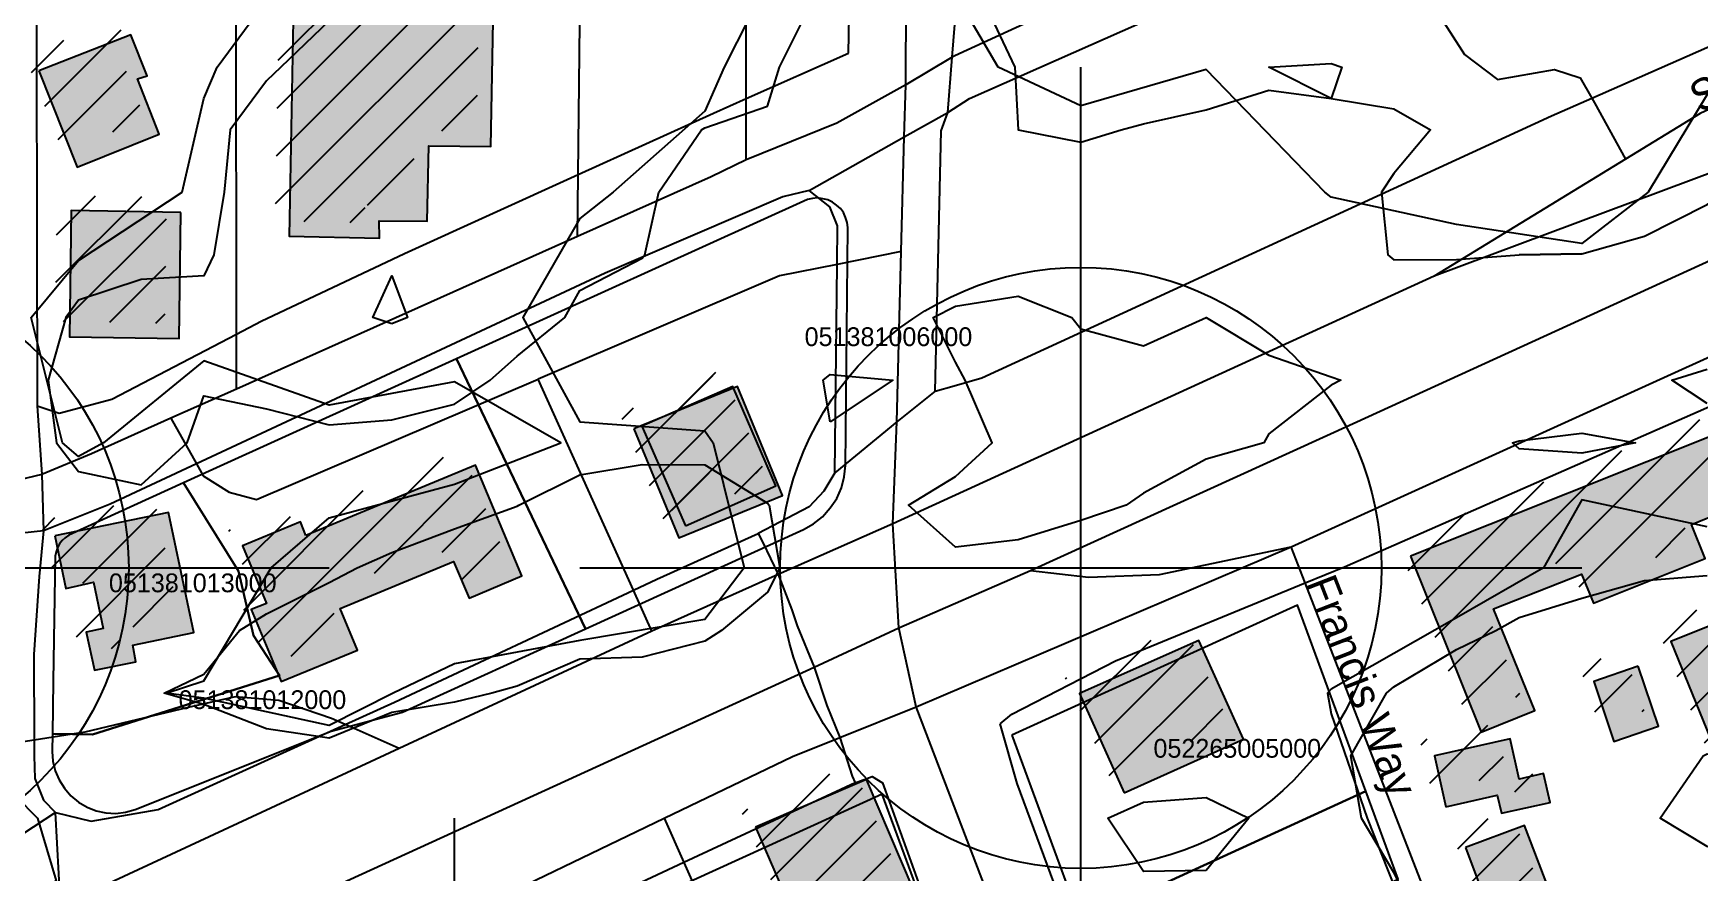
# Model space of a CAD drawing. Extents: x 6576311 to 6728256, y 2029764 to 2237541.
# Drawn here: x 6670120 to 6670918, y 2177519 to 2177921 of the extents above; entities that cross this region are included whole.
import ezdxf

# ---------------------------------------------------------------- set-up
doc = ezdxf.new("R2010")
doc.units = 21
for name, color, linetype in [('ADJOINING_LABELS', 230, 'Continuous'), ('ADJOINING_PARCELS', 241, 'Continuous'), ('BUILDINGS', 9, 'Continuous'), ('CENTER', 1, 'Continuous'), ('CL_LOCAL', 4, 'Continuous'), ('CL_MAJOR', 2, 'Continuous'), ('CL_TRAIL', 6, 'Continuous'), ('CONTOUR_1FT', 251, 'Continuous'), ('CONTOUR_INDEX', 150, 'Continuous'), ('ROAD_LABELS', 3, 'Continuous')]:
    doc.layers.add(name, color=color, linetype=linetype)

msp = doc.modelspace()

# ---------------------------------------------------------------- hatches: boundary and pattern name
at = {"layer": 'BUILDINGS_HATCH'}
for points in [[(6670340.78, 2177979.08), (6670290.29, 2177979.96), (6670290.04, 2177970.85), (6670275.01, 2177971.15), (6670274.52, 2177953.67), (6670244.45, 2177953.9), (6670242.16, 2177824.24), (6670285.28, 2177823.33), (6670285.24, 2177831.7), (6670308.22, 2177831.44), (6670308.91, 2177867.49), (6670338.7, 2177867.26)], [(6670122.14, 2177903.49), (6670140.49, 2177857.32), (6670179.85, 2177873.14), (6670169.52, 2177899.69), (6670174.05, 2177901.16), (6670166.31, 2177920.8)], [(6670190.21, 2177835.67), (6670137.74, 2177836.54), (6670136.86, 2177776.08), (6670189.33, 2177775.21)], [(6670407.22, 2177731.95), (6670428.74, 2177679.71), (6670478.37, 2177699.98), (6670456.85, 2177752.27)], [(6670431.92, 2177685.55), (6670475.23, 2177704.67), (6670454.61, 2177752.29), (6670411.02, 2177733.17)], [(6670779.13, 2177670.99), (6670812.96, 2177586.64), (6670838.72, 2177596.94), (6670818.95, 2177645.66), (6670861.14, 2177662.23), (6670866.87, 2177648.42), (6670920.38, 2177669.77), (6670913.79, 2177686.13), (6670943.52, 2177698.27), (6670930.33, 2177731.36)], [(6670250.14, 2177680.77), (6670247.56, 2177687.32), (6670219.81, 2177675.91), (6670231.28, 2177648.28), (6670223.91, 2177645.34), (6670238.24, 2177610.8), (6670274.76, 2177625.88), (6670266.46, 2177645.88), (6670320.82, 2177668.32), (6670328.26, 2177650.87), (6670353.46, 2177661.54), (6670331.4, 2177714.62)], [(6670129.89, 2177680.63), (6670135.1, 2177655.52), (6670148.42, 2177658.49), (6670153.05, 2177636.3), (6670144.83, 2177634.44), (6670148.88, 2177616.25), (6670168.71, 2177620.34), (6670167.26, 2177628.34), (6670196.45, 2177634.29), (6670184.3, 2177691.79)], [(6670959.1, 2177568.68), (6670953.94, 2177581.41), (6670988.48, 2177595.39), (6670974.72, 2177629.93), (6670936.78, 2177614.48), (6670926.47, 2177639.2), (6670903.82, 2177630), (6670933.05, 2177558.37)], [(6670642.06, 2177557.51), (6670699.24, 2177583.24), (6670677.77, 2177630.5), (6670620.58, 2177605.13)], [(6670888.27, 2177618.28), (6670867.03, 2177610.9), (6670876.51, 2177582.17), (6670898.03, 2177589.55)], [(6670796.09, 2177550.87), (6670820.74, 2177556.44), (6670822.77, 2177547.71), (6670846, 2177552.91), (6670842.82, 2177566.73), (6670831.2, 2177564.13), (6670826.87, 2177583.42), (6670790.6, 2177575.25)], [(6670465.43, 2177541.1), (6670488.06, 2177488.75), (6670541, 2177511.55), (6670518.66, 2177563.9)], [(6670805.53, 2177531.25), (6670819.3, 2177494.52), (6670847.9, 2177505.2), (6670833.85, 2177541.93)]]:
    msp.add_hatch(color=251, dxfattribs=at).paths.add_polyline_path(points)
at = {"layer": 'BUILDINGS_SHADOW'}
h = msp.add_hatch(dxfattribs=at)
h.set_pattern_fill('ANSI31', scale=5)
h.paths.add_polyline_path([(6670334.03, 2177986.45), (6670283.54, 2177987.33), (6670283.29, 2177978.23), (6670268.26, 2177978.53), (6670267.77, 2177961.04), (6670237.7, 2177961.28), (6670235.41, 2177831.62), (6670278.53, 2177830.71), (6670278.49, 2177839.08), (6670301.47, 2177838.81), (6670302.17, 2177874.87), (6670331.95, 2177874.63)])
h = msp.add_hatch(dxfattribs=at)
h.set_pattern_fill('ANSI31', scale=5)
h.paths.add_polyline_path([(6670115.39, 2177910.87), (6670133.74, 2177864.69), (6670173.1, 2177880.52), (6670162.77, 2177907.06), (6670167.31, 2177908.54), (6670159.57, 2177928.18)])
h = msp.add_hatch(dxfattribs=at)
h.set_pattern_fill('ANSI31', scale=5)
h.paths.add_polyline_path([(6670183.46, 2177843.05), (6670130.99, 2177843.92), (6670130.11, 2177783.46), (6670182.58, 2177782.59)])
h = msp.add_hatch(dxfattribs=at)
h.set_pattern_fill('ANSI31', scale=5)
h.paths.add_polyline_path([(6670400.47, 2177739.33), (6670421.99, 2177687.09), (6670471.62, 2177707.36), (6670450.1, 2177759.64)])
h = msp.add_hatch(dxfattribs=at)
h.set_pattern_fill('ANSI31', scale=5)
h.paths.add_polyline_path([(6670425.17, 2177692.93), (6670468.49, 2177712.05), (6670447.86, 2177759.67), (6670404.27, 2177740.55)])
h = msp.add_hatch(dxfattribs=at)
h.set_pattern_fill('ANSI31', scale=5)
h.paths.add_polyline_path([(6670772.38, 2177678.37), (6670806.21, 2177594.02), (6670831.97, 2177604.32), (6670812.2, 2177653.04), (6670854.39, 2177669.61), (6670860.12, 2177655.79), (6670913.63, 2177677.15), (6670907.04, 2177693.51), (6670936.77, 2177705.65), (6670923.58, 2177738.74)])
h = msp.add_hatch(dxfattribs=at)
h.set_pattern_fill('ANSI31', scale=5)
h.paths.add_polyline_path([(6670243.39, 2177688.15), (6670240.81, 2177694.7), (6670213.07, 2177683.29), (6670224.53, 2177655.66), (6670217.17, 2177652.71), (6670231.49, 2177618.18), (6670268.02, 2177633.26), (6670259.71, 2177653.26), (6670314.07, 2177675.7), (6670321.51, 2177658.25), (6670346.71, 2177668.92), (6670324.65, 2177722)])
h = msp.add_hatch(dxfattribs=at)
h.set_pattern_fill('ANSI31', scale=5)
h.paths.add_polyline_path([(6670123.14, 2177688.01), (6670128.35, 2177662.9), (6670141.67, 2177665.87), (6670146.3, 2177643.68), (6670138.08, 2177641.82), (6670142.13, 2177623.63), (6670161.96, 2177627.72), (6670160.51, 2177635.72), (6670189.7, 2177641.67), (6670177.55, 2177699.17)])
h = msp.add_hatch(dxfattribs=at)
h.set_pattern_fill('ANSI31', scale=5)
h.paths.add_polyline_path([(6670952.35, 2177576.06), (6670947.19, 2177588.79), (6670981.73, 2177602.77), (6670967.97, 2177637.31), (6670930.03, 2177621.86), (6670919.72, 2177646.58), (6670897.07, 2177637.38), (6670926.3, 2177565.75)])
h = msp.add_hatch(dxfattribs=at)
h.set_pattern_fill('ANSI31', scale=5)
h.paths.add_polyline_path([(6670635.31, 2177564.89), (6670692.49, 2177590.62), (6670671.02, 2177637.88), (6670613.84, 2177612.51)])
h = msp.add_hatch(dxfattribs=at)
h.set_pattern_fill('ANSI31', scale=5)
h.paths.add_polyline_path([(6670881.52, 2177625.66), (6670860.28, 2177618.28), (6670869.76, 2177589.55), (6670891.28, 2177596.93)])
h = msp.add_hatch(dxfattribs=at)
h.set_pattern_fill('ANSI31', scale=5)
h.paths.add_polyline_path([(6670789.34, 2177558.25), (6670813.99, 2177563.82), (6670816.02, 2177555.09), (6670839.25, 2177560.29), (6670836.07, 2177574.11), (6670824.46, 2177571.51), (6670820.12, 2177590.8), (6670783.85, 2177582.63)])
h = msp.add_hatch(dxfattribs=at)
h.set_pattern_fill('ANSI31', scale=5)
h.paths.add_polyline_path([(6670458.68, 2177548.48), (6670481.31, 2177496.13), (6670534.25, 2177518.93), (6670511.91, 2177571.28)])
h = msp.add_hatch(dxfattribs=at)
h.set_pattern_fill('ANSI31', scale=5)
h.paths.add_polyline_path([(6670798.78, 2177538.63), (6670812.55, 2177501.9), (6670841.15, 2177512.58), (6670827.1, 2177549.31)])

# ---------------------------------------------------------------- linework, layer by layer
at = {"layer": 'ADJOINING_PARCELS'}
for points in [[(6670507.97, 2177708.99), (6670508.52, 2177714.46), (6670509.74, 2177828.46), (6670509.3, 2177830.83), (6670508.58, 2177833.19), (6670507.58, 2177835.55), (6670506.16, 2177837.55), (6670504.3, 2177839.18), (6670502.31, 2177840.63), (6670500.04, 2177841.71), (6670497.63, 2177842.25), (6670495.21, 2177842.6), (6670492.8, 2177842.41), (6670490.4, 2177841.86), (6670322.25, 2177765.57), (6670384.06, 2177636.18), (6670488.37, 2177683.78), (6670493.18, 2177686.35), (6670497.56, 2177689.83), (6670501.23, 2177694.03), (6670504.33, 2177698.6), (6670506.58, 2177703.71), (6670507.97, 2177708.99)], [(6670237.52, 2177613.71), (6670147.87, 2177585.47), (6670128.73, 2177585.75), (6670128.62, 2177577.37), (6670128.92, 2177572.64), (6670130.08, 2177568.09), (6670131.94, 2177563.73), (6670134.51, 2177559.74), (6670137.5, 2177556.11), (6670141.2, 2177553.03), (6670145.32, 2177550.68), (6670149.73, 2177548.87), (6670154.27, 2177547.98), (6670159.09, 2177547.64), (6670163.77, 2177548.2), (6670168.3, 2177549.5), (6670262.17, 2177587.04), (6670296.44, 2177596.11), (6670384.06, 2177636.18), (6670322.25, 2177765.57), (6670203.78, 2177711.72), (6670191.47, 2177706.02), (6670217.88, 2177663.7), (6670224.96, 2177632.96), (6670237.52, 2177613.71)], [(6670130.07, 2177670.98), (6670129.05, 2177611.07), (6670128.73, 2177585.75), (6670147.87, 2177585.47), (6670237.52, 2177613.71), (6670224.96, 2177632.96), (6670217.88, 2177663.7), (6670191.47, 2177706.02), (6670136.55, 2177681.02), (6670134.85, 2177679.74), (6670133.44, 2177678.46), (6670132.17, 2177676.82), (6670131.19, 2177674.99), (6670130.49, 2177672.99), (6670130.07, 2177670.98)], [(6670588.19, 2177585.14), (6670621.05, 2177495.68), (6670757.77, 2177558.36), (6670725.06, 2177647.45), (6670588.19, 2177585.14)], [(6670345.46, 2177474.49), (6670427.07, 2177255.58), (6670606.54, 2177338.47), (6670526.06, 2177556.83), (6670345.46, 2177474.49)], [(6670621.05, 2177495.68), (6670636.68, 2177453.32), (6670773.27, 2177516.18), (6670757.77, 2177558.36), (6670621.05, 2177495.68)]]:
    msp.add_lwpolyline(points, close=True, dxfattribs=at)
at = {"layer": 'BUILDINGS'}
for points in [[(6670340.78, 2177979.08), (6670290.29, 2177979.96), (6670290.04, 2177970.85), (6670275.01, 2177971.15), (6670274.52, 2177953.67), (6670244.45, 2177953.9), (6670242.16, 2177824.24), (6670285.28, 2177823.33), (6670285.24, 2177831.7), (6670308.22, 2177831.44), (6670308.91, 2177867.49), (6670338.7, 2177867.26), (6670340.78, 2177979.08)], [(6670122.14, 2177903.49), (6670140.49, 2177857.32), (6670179.85, 2177873.14), (6670169.52, 2177899.69), (6670174.05, 2177901.16), (6670166.31, 2177920.8), (6670122.14, 2177903.49)], [(6670190.21, 2177835.67), (6670137.74, 2177836.54), (6670136.86, 2177776.08), (6670189.33, 2177775.21), (6670190.21, 2177835.67)], [(6670407.22, 2177731.95), (6670428.74, 2177679.71), (6670478.37, 2177699.98), (6670456.85, 2177752.27), (6670407.22, 2177731.95)], [(6670431.92, 2177685.55), (6670475.23, 2177704.67), (6670454.61, 2177752.29), (6670411.02, 2177733.17), (6670431.92, 2177685.55)], [(6670779.13, 2177670.99), (6670812.96, 2177586.64), (6670838.72, 2177596.94), (6670818.95, 2177645.66), (6670861.14, 2177662.23), (6670866.87, 2177648.42), (6670920.38, 2177669.77), (6670913.79, 2177686.13), (6670943.52, 2177698.27), (6670930.33, 2177731.36), (6670779.13, 2177670.99)], [(6670250.14, 2177680.77), (6670247.56, 2177687.32), (6670219.81, 2177675.91), (6670231.28, 2177648.28), (6670223.91, 2177645.34), (6670238.24, 2177610.8), (6670274.76, 2177625.88), (6670266.46, 2177645.88), (6670320.82, 2177668.32), (6670328.26, 2177650.87), (6670353.46, 2177661.54), (6670331.4, 2177714.62), (6670250.14, 2177680.77)], [(6670129.89, 2177680.63), (6670135.1, 2177655.52), (6670148.42, 2177658.49), (6670153.05, 2177636.3), (6670144.83, 2177634.44), (6670148.88, 2177616.25), (6670168.71, 2177620.34), (6670167.26, 2177628.34), (6670196.45, 2177634.29), (6670184.3, 2177691.79), (6670129.89, 2177680.63)], [(6670959.1, 2177568.68), (6670953.94, 2177581.41), (6670988.48, 2177595.39), (6670974.72, 2177629.93), (6670936.78, 2177614.48), (6670926.47, 2177639.2), (6670903.82, 2177630), (6670933.05, 2177558.37), (6670959.1, 2177568.68)], [(6670642.06, 2177557.51), (6670699.24, 2177583.24), (6670677.77, 2177630.5), (6670620.58, 2177605.13), (6670642.06, 2177557.51)], [(6670888.27, 2177618.28), (6670867.03, 2177610.9), (6670876.51, 2177582.17), (6670898.03, 2177589.55), (6670888.27, 2177618.28)], [(6670796.09, 2177550.87), (6670820.74, 2177556.44), (6670822.77, 2177547.71), (6670846, 2177552.91), (6670842.82, 2177566.73), (6670831.2, 2177564.13), (6670826.87, 2177583.42), (6670790.6, 2177575.25), (6670796.09, 2177550.87)], [(6670465.43, 2177541.1), (6670488.06, 2177488.75), (6670541, 2177511.55), (6670518.66, 2177563.9), (6670465.43, 2177541.1)], [(6670805.53, 2177531.25), (6670819.3, 2177494.52), (6670847.9, 2177505.2), (6670833.85, 2177541.93), (6670805.53, 2177531.25)]]:
    msp.add_lwpolyline(points, close=True, dxfattribs=at)
at = {"layer": 'CENTER'}
msp.add_line((6670321.24, 2177185.31, 45.41), (6670321.24, 2177545.31, 45.41), dxfattribs=at)
at = {"layer": 'CL_LOCAL'}
for points in [[(6670537.39, 2177896.72), (6670538.05, 2178061.53), (6670538.35, 2178132.37), (6670539.59, 2178220.51), (6670541.75, 2178374.5), (6670543.28, 2178482.97), (6670543.56, 2178503.95), (6670545.31, 2178619.59), (6670546.91, 2178743.9), (6670547.24, 2178767.28), (6670548.3, 2178843.66), (6670549.62, 2178935.96), (6670550.29, 2178983.56), (6670550.66, 2179010.84), (6670550.4, 2179053.05), (6670548.86, 2179289.2)], [(6671018.67, 2178120.96), (6670988.35, 2178107.06), (6670984.36, 2178105.23), (6670751.8, 2177998.48), (6670560.87, 2177910.77), (6670559.71, 2177910.07), (6670537.39, 2177896.72)], [(6670460.96, 2177860.82), (6670460.98, 2177890.21), (6670461.15, 2178037.75), (6670512.56, 2178053.62), (6670538.05, 2178061.53)], [(6670380.26, 2177824.09), (6670380.59, 2177853.81), (6670382.27, 2178013.56)], [(6670751.8, 2177998.48), (6670762.97, 2177978.2), (6670767.97, 2177969.12), (6670805.06, 2177911.33), (6670820.88, 2177899.38), (6670848.11, 2177904.12), (6670860.5, 2177900.16), (6670866.04, 2177890.46), (6670867.35, 2177888.17), (6670882.16, 2177861.1)], [(6670216.86, 2177751.03), (6670216.84, 2177777.33), (6670216.72, 2177932.85)], [(6670537.39, 2177896.72), (6670504.34, 2177878.41), (6670460.96, 2177860.82), (6670444.21, 2177852.66)], [(6670531.21, 2177686.4), (6670533.13, 2177735.32), (6670535.28, 2177816.88), (6670536.73, 2177871.81), (6670537.39, 2177896.72)], [(6670444.21, 2177852.66), (6670380.26, 2177824.09), (6670216.86, 2177751.03), (6670185.41, 2177736.99), (6670147.45, 2177720), (6670123.64, 2177710.07), (6670084.2, 2177700.58)], [(6670535.28, 2177816.88), (6670504.59, 2177810.74), (6670476.94, 2177805.23), (6670361.32, 2177755.8)], [(6670185.41, 2177736.99), (6670197.73, 2177715.19), (6670200.98, 2177709.41), (6670213.33, 2177701.6), (6670226.5, 2177698.12), (6670361.32, 2177755.8)], [(6670415.8, 2177635), (6670406.95, 2177654.59), (6670361.32, 2177755.8)], [(6670534.17, 2177636.63), (6670531.21, 2177686.4)], [(6670542.36, 2177598.75), (6670722.05, 2177675.34)], [(6671057.76, 2176808.97), (6670835.8, 2177381.98), (6670728.73, 2177658.1), (6670722.05, 2177675.34)], [(6670542.36, 2177598.75), (6670534.17, 2177636.63)], [(6670294.82, 2177578.73), (6670268.87, 2177590.31), (6670262.42, 2177593.2), (6670237.09, 2177601.8), (6670216.15, 2177603.6), (6670193.74, 2177598.41), (6670144.15, 2177586.65), (6670119.89, 2177582.73), (6670112.61, 2177581.57), (6670103.82, 2177580.22)], [(6670299.8, 2177487.52), (6670321.03, 2177496.86), (6670421.74, 2177545.36), (6670483.24, 2177575.01), (6670505.84, 2177584.06), (6670542.36, 2177598.75)], [(6671363.26, 2175428.88), (6671245.58, 2175708.09), (6671226.93, 2175751.35), (6671208.21, 2175792.42), (6671169.22, 2175910.22), (6671118.15, 2176058.71), (6671058.13, 2176233.31), (6671051.21, 2176253.42), (6671047.48, 2176263.42), (6671036.87, 2176291.89), (6670984.34, 2176432.58), (6670941.04, 2176550.73), (6670924.25, 2176596.55), (6670884.22, 2176705.75), (6670877.73, 2176723.49), (6670864.11, 2176759.05), (6670682.31, 2177233.94), (6670668.57, 2177269.75), (6670603.82, 2177438.32), (6670580.13, 2177500.21), (6670542.36, 2177598.75)], [(6670421.74, 2177545.36), (6670431.13, 2177524.16), (6670464.43, 2177448.99)]]:
    msp.add_lwpolyline(points, dxfattribs=at)
at = {"layer": 'CL_MAJOR'}
for points in [[(6671043.11, 2177948.18), (6671009.82, 2177928.08), (6670973.76, 2177908.98), (6670917.95, 2177883), (6670882.16, 2177861.1), (6670790.56, 2177805.1)], [(6671035.33, 2177902.91), (6670926.82, 2177856.12), (6670790.56, 2177805.1)], [(6670534.17, 2177636.63), (6670597.16, 2177663.99), (6670751.64, 2177734.5), (6671049.37, 2177870.59)], [(6670790.56, 2177805.1), (6670531.21, 2177686.4)], [(6670722.05, 2177675.34), (6670951.17, 2177779.56)], [(6670531.21, 2177686.4), (6670476.35, 2177662.21), (6670415.8, 2177635), (6670294.82, 2177578.73), (6670151.5, 2177512.1), (6670132.62, 2177504.08), (6670102.89, 2177491.79)], [(6670597.16, 2177663.99), (6670624.89, 2177660.9), (6670658.97, 2177662.14), (6670722.05, 2177675.34)], [(6670106.44, 2177443.95), (6670135.74, 2177455.8), (6670157.57, 2177464.08), (6670493.53, 2177617.7), (6670534.17, 2177636.63)]]:
    msp.add_lwpolyline(points, dxfattribs=at)
at = {"layer": 'CL_TRAIL'}
for points in [[(6670509.95, 2177912.05), (6670512.56, 2178053.62), (6670513.13, 2178085.49), (6670514.45, 2178209.66), (6670516.17, 2178367.77), (6670516.57, 2178406.12), (6670516.47, 2178503.47), (6670516.35, 2178632.54), (6670518.21, 2178743.93), (6670519.89, 2178843.62), (6670521.68, 2178935.22), (6670516.08, 2178952.86)], [(6670127.49, 2178223.07), (6670132.34, 2178223.27), (6670131.42, 2178192.53), (6670130.45, 2178160.69), (6670123.55, 2178041.28), (6670120.88, 2177995.12), (6670121.4, 2177742.95)], [(6670551.45, 2177749.97), (6670554.44, 2177874.83), (6670557.64, 2177883.55), (6670567.99, 2177890.22), (6670691.05, 2177944.83), (6670741.49, 2177968.42), (6670762.97, 2177978.2), (6670806.25, 2177997.94), (6670906.82, 2178044.55), (6670970.99, 2178073.81), (6670984.48, 2178076.96), (6670989.49, 2178073.27), (6670991.83, 2178063.56), (6670992.54, 2178035.62), (6670997.83, 2177951.08)], [(6670551.45, 2177749.97), (6670560.54, 2177752.63), (6670573.89, 2177756.36), (6670846.65, 2177881.89), (6670866.04, 2177890.46), (6670991.08, 2177945.62), (6670997.83, 2177951.08)], [(6670557.64, 2177883.55), (6670559.71, 2177910.07), (6670562.16, 2177941.59)], [(6670121.4, 2177742.95), (6670131.94, 2177739.53), (6670157.18, 2177746.23), (6670216.84, 2177777.33), (6670228.66, 2177783.5), (6670297.33, 2177815.95), (6670380.59, 2177853.81), (6670445.3, 2177883.22), (6670460.98, 2177890.21), (6670509.95, 2177912.05)], [(6670491.12, 2177846.23), (6670536.73, 2177871.81), (6670557.64, 2177883.55)], [(6670503.43, 2177710.87), (6670504.59, 2177810.74), (6670504.8, 2177829.31), (6670500.99, 2177838.29), (6670491.12, 2177846.23), (6670478.51, 2177843.19), (6670393.38, 2177806.48), (6670197.73, 2177715.19), (6670156.43, 2177695.93), (6670124.46, 2177683.05)], [(6670551.45, 2177749.97), (6670533.13, 2177735.32), (6670503.43, 2177710.87)], [(6670582.7, 2177590.65), (6670588.15, 2177595.26), (6670637.88, 2177620.71), (6670728.73, 2177658.1), (6670747.56, 2177665.87), (6670938, 2177749.6)], [(6670121.4, 2177742.95), (6670123.64, 2177710.07), (6670124.46, 2177683.05), (6670084.12, 2177678.73), (6670048.37, 2177675.88)], [(6670503.43, 2177710.87), (6670498.19, 2177702.11), (6670491.19, 2177694.5), (6670477.18, 2177687.23), (6670466.68, 2177681.76)], [(6670124.46, 2177683.05), (6670122.4, 2177661.26), (6670119.72, 2177623.74), (6670119.89, 2177582.73), (6670119.92, 2177575.33), (6670120.28, 2177564.34), (6670124.46, 2177554.05), (6670130.19, 2177548.03)], [(6670130.19, 2177548.03), (6670147.23, 2177543.87), (6670179.36, 2177549.58), (6670268.87, 2177590.31), (6670292.48, 2177601.05), (6670406.95, 2177654.59), (6670418.13, 2177659.85), (6670466.68, 2177681.76)], [(6670466.68, 2177681.76), (6670468.97, 2177677.44)], [(6670468.97, 2177677.44), (6670476.35, 2177662.21), (6670482.86, 2177645.19)], [(6670482.86, 2177645.19), (6670485.36, 2177637.62)], [(6670485.36, 2177637.62), (6670493.53, 2177617.7), (6670499.67, 2177599.3)], [(6670499.67, 2177599.3), (6670505.84, 2177584.06), (6670511.73, 2177565.55)], [(6670880.08, 2176766.41), (6670883.92, 2176770.32), (6670838.02, 2176898.83), (6670745.95, 2177142.39), (6670708.44, 2177245.01), (6670694.81, 2177282.35), (6670678.37, 2177327.34), (6670629.12, 2177458.5), (6670590.7, 2177561.95), (6670582.7, 2177590.65)], [(6670513.16, 2177562.35), (6670431.13, 2177524.16), (6670410.66, 2177514.61), (6670338.14, 2177479.89)], [(6670511.73, 2177565.55), (6670513.16, 2177562.35)], [(6670513.16, 2177562.35), (6670521.32, 2177565.34), (6670526.32, 2177562.3), (6670529.56, 2177552.99), (6670552.98, 2177488.19), (6670563.86, 2177458.11), (6670575.54, 2177426.15), (6670586.76, 2177395.46), (6670638.38, 2177260.01), (6670691.78, 2177120.89), (6670830.62, 2176743.62)], [(6670130.19, 2177548.03), (6670103.55, 2177530.65), (6670068.27, 2177514.95), (6670044.98, 2177509.21)], [(6670140.9, 2177436.99), (6670135.74, 2177455.8), (6670132.62, 2177504.08), (6670130.19, 2177548.03)]]:
    msp.add_lwpolyline(points, dxfattribs=at)
at = {"layer": 'CONTOUR_1FT'}
for points, elevation in [([(6670861.24, 2177815.89), (6670891.24, 2177824.26), (6670921.24, 2177839.42), (6670930.67, 2177845.31), (6670951.24, 2177871.98), (6670953.04, 2177875.31), (6670951.24, 2177885.31), (6670939.24, 2177905.31), (6670937.31, 2177935.31), (6670951.24, 2177952.27), (6670960.92, 2177965.31), (6670981.24, 2177982.34), (6671004.1, 2177995.31), (6671011.24, 2178006.85), (6671017.49, 2177995.31)], 60), ([(6670261.24, 2177927.48), (6670238.06, 2177905.31), (6670231.24, 2177898.79), (6670213.82, 2177875.31), (6670210.99, 2177845.31), (6670205.98, 2177815.31), (6670201.24, 2177805.31), (6670171.24, 2177803.45), (6670141.24, 2177793.61), (6670135.15, 2177785.31), (6670126.73, 2177755.31), (6670130.62, 2177725.31), (6670141.24, 2177711.52), (6670171.24, 2177705.04), (6670193.3, 2177725.31), (6670201.24, 2177747.81), (6670231.24, 2177741.59), (6670261.24, 2177733.95), (6670291.24, 2177736.25), (6670321.24, 2177743.7), (6670338.38, 2177755.31), (6670351.24, 2177766.8), (6670374.14, 2177785.31), (6670381.24, 2177798.17), (6670411.24, 2177813.81), (6670412.4, 2177815.31), (6670419.07, 2177845.31), (6670439.66, 2177875.31), (6670441.24, 2177876.17), (6670471.24, 2177886.56), (6670476.9, 2177905.31), (6670491.92, 2177935.31)], 60), ([(6670575.45, 2177935.31), (6670589.58, 2177905.31), (6670591.24, 2177875.31), (6670591.24, 2177875.31), (6670621.24, 2177869.31), (6670640.53, 2177875.31), (6670651.24, 2177878.19), (6670681.24, 2177884.82), (6670711.24, 2177894.26), (6670741.24, 2177890.31), (6670771.24, 2177885.31), (6670788.74, 2177875.31), (6670771.24, 2177854.31), (6670765.24, 2177845.31), (6670768.24, 2177815.31), (6670771.24, 2177812.88), (6670801.24, 2177813.17), (6670831.24, 2177815.31), (6670861.24, 2177815.89), (6670831.24, 2177815.31)], 60), ([(6670291.24, 2177782.26), (6670282.24, 2177785.31), (6670291.24, 2177805.31), (6670298.74, 2177785.31), (6670291.24, 2177782.26)], 61), ([(6670681.24, 2177717.48), (6670651.24, 2177701.08), (6670642.91, 2177695.31), (6670621.24, 2177687.95), (6670591.24, 2177678.76), (6670561.24, 2177675.31), (6670538.74, 2177695.31), (6670561.24, 2177709.15), (6670578.74, 2177725.31), (6670565.86, 2177755.31), (6670561.24, 2177763.88), (6670550.53, 2177785.31), (6670561.24, 2177790.67), (6670591.24, 2177795.59), (6670616.96, 2177785.31), (6670621.24, 2177779.85), (6670651.24, 2177771.67), (6670681.24, 2177785.31), (6670711.24, 2177767.31), (6670741.24, 2177756.93), (6670745.86, 2177755.31), (6670741.24, 2177752.81), (6670711.24, 2177729.59), (6670708.93, 2177725.31), (6670681.24, 2177717.48)], 59), ([(6670921.24, 2177744.06), (6670904.37, 2177755.31), (6670921.24, 2177760.6)], 60), ([(6670501.24, 2177735.31), (6670497.91, 2177755.31), (6670501.24, 2177758.04), (6670531.24, 2177755.31), (6670501.24, 2177735.31)], 59), ([(6670861.24, 2177720.31), (6670831.24, 2177722.31), (6670828.08, 2177725.31), (6670831.24, 2177726.25), (6670861.24, 2177729.81), (6670886.96, 2177725.31), (6670861.24, 2177720.31)], 60), ([(6670291.24, 2177596.08), (6670261.24, 2177583.73), (6670231.24, 2177588.17), (6670201.24, 2177599.78), (6670182.15, 2177605.31), (6670201.24, 2177614.44), (6670218.38, 2177635.31), (6670231.24, 2177643.31), (6670261.24, 2177658.39), (6670274.74, 2177665.31), (6670291.24, 2177672.64), (6670321.24, 2177684), (6670351.24, 2177694.84), (6670352.1, 2177695.31), (6670381.24, 2177709.88), (6670411.24, 2177714.94), (6670441.24, 2177714.74), (6670471.24, 2177696.26), (6670472.02, 2177695.31), (6670477.08, 2177665.31), (6670471.24, 2177653.64), (6670449.24, 2177635.31), (6670441.24, 2177630.2), (6670411.24, 2177622.58), (6670381.24, 2177621.52), (6670351.24, 2177608.64), (6670339.24, 2177605.31), (6670321.24, 2177600.95), (6670291.24, 2177596.08)], 60), ([(6670921.24, 2177365.31), (6670891.24, 2177369.48), (6670861.24, 2177378.64), (6670847.91, 2177395.31), (6670849.05, 2177425.31), (6670838.74, 2177455.31), (6670831.24, 2177456.89), (6670801.24, 2177469.31), (6670785.76, 2177485.31), (6670773.24, 2177515.31), (6670771.24, 2177519.31), (6670755.64, 2177545.31), (6670750.62, 2177575.31), (6670767.75, 2177605.31), (6670771.24, 2177608.25), (6670801.24, 2177626.22), (6670819.99, 2177635.31), (6670831.24, 2177641.52), (6670861.24, 2177650.76), (6670891.24, 2177659.22), (6670921.24, 2177661.62)], 60), ([(6670951.24, 2177522.81), (6670921.24, 2177531.81), (6670898.74, 2177545.31), (6670919.37, 2177575.31), (6670921.24, 2177576.17), (6670927.24, 2177575.31), (6670951.24, 2177566.08), (6670956.24, 2177545.31), (6670951.24, 2177522.81)], 61), ([(6670081.24, 2177503.88), (6670051.24, 2177508.99), (6670048.51, 2177515.31), (6670051.24, 2177532.45), (6670055.98, 2177545.31), (6670081.24, 2177563.77), (6670111.24, 2177555.9), (6670121.53, 2177545.31), (6670130.53, 2177515.31), (6670111.24, 2177503.82), (6670081.24, 2177503.88)], 59), ([(6670681.24, 2177520.31), (6670651.24, 2177519.81), (6670634.24, 2177545.31), (6670651.24, 2177553.04), (6670681.24, 2177555.31), (6670701.7, 2177545.31), (6670681.24, 2177520.31)], 60)]:
    msp.add_lwpolyline(points, dxfattribs=dict(at, elevation=elevation))
at = {"layer": 'CONTOUR_INDEX', "elevation": 60}
for points in [[(6670480.8, 2177965.31), (6670450.47, 2177905.31), (6670441.24, 2177884.13), (6670397.24, 2177845.31), (6670381.24, 2177832.68), (6670353.97, 2177785.31), (6670381.24, 2177735.31), (6670441.24, 2177730.98), (6670445.1, 2177725.31), (6670460.03, 2177665.31), (6670441.24, 2177640.51), (6670381.24, 2177630.47), (6670321.24, 2177619.31), (6670291.94, 2177605.31), (6670261.24, 2177589.78), (6670201.24, 2177602.91), (6670183.24, 2177605.31), (6670201.24, 2177611.12), (6670233.55, 2177665.31), (6670261.24, 2177689.31), (6670321.24, 2177705.5), (6670372.24, 2177725.31), (6670321.24, 2177754.45), (6670261.24, 2177743.31), (6670201.24, 2177764.49), (6670153.24, 2177725.31), (6670141.24, 2177718.73), (6670133.5, 2177725.31), (6670118.5, 2177785.31), (6670141.24, 2177812.65), (6670190.86, 2177845.31), (6670201.24, 2177890.31), (6670207.67, 2177905.31), (6670251.77, 2177965.31)], [(6670937.49, 2177965.31), (6670930.24, 2177905.31), (6670921.24, 2177892.14), (6670893.01, 2177845.31), (6670861.24, 2177820.76), (6670801.24, 2177829.84), (6670741.24, 2177842.94), (6670738.08, 2177845.31), (6670681.24, 2177904.22), (6670621.24, 2177886.69), (6670581.73, 2177905.31), (6670561.24, 2177940.31)], [(6670741.24, 2177890.31), (6670711.24, 2177905.31), (6670741.24, 2177906.98), (6670746.24, 2177905.31), (6670741.24, 2177890.31)], [(6670921.24, 2177684.96), (6670861.24, 2177697.88), (6670842.85, 2177665.31), (6670801.24, 2177641.42), (6670741.24, 2177607.21), (6670739.37, 2177605.31), (6670741.24, 2177595.31), (6670758.38, 2177545.31), (6670782.15, 2177485.31), (6670801.24, 2177474.26), (6670826.04, 2177425.31), (6670861.24, 2177385.31), (6670918.63, 2177365.31)], [(6670621.24, 2177545.31), (6670621.24, 2177545.31), (6670621.24, 2177545.31), (6670621.24, 2177545.31), (6670621.24, 2177545.31)]]:
    msp.add_lwpolyline(points, dxfattribs=at)
at = {"layer": 'IMG_ALIGN_NEAR'}
for p, q in [((6670621.24, 2177425.31, 45.41), (6670621.24, 2177905.31, 45.41)), ((6669781.24, 2177665.31, 45.41), (6670261.24, 2177665.31, 45.41)), ((6670381.24, 2177665.31, 45.41), (6670861.24, 2177665.31, 45.41))]:
    msp.add_line(p, q, dxfattribs=at)
for centre in [(6670021.24, 2177665.31, 45.41), (6670621.24, 2177665.31, 45.41)]:
    msp.add_circle(centre, 144, dxfattribs=at)

# ---------------------------------------------------------------- texts
at = {"layer": 'ADJOINING_LABELS'}
for s, p in [('051381006000', (6670488.96, 2177771.6)), ('051381013000', (6670155.75, 2177653.64)), ('051381012000', (6670189.12, 2177597.66)), ('052265005000', (6670656.05, 2177574.36))]:
    msp.add_text(s, height=9, dxfattribs=at).set_placement(p)
at = {"layer": 'ROAD_LABELS'}
for s, rotation, p in [('Sumner Street', 27.5957, (6670917.95, 2177883)), ('Francis Way', 291.1946, (6670728.73, 2177658.1))]:
    msp.add_text(s, height=15, rotation=rotation, dxfattribs=at).set_placement(p)

doc.saveas('drawing.dxf')
